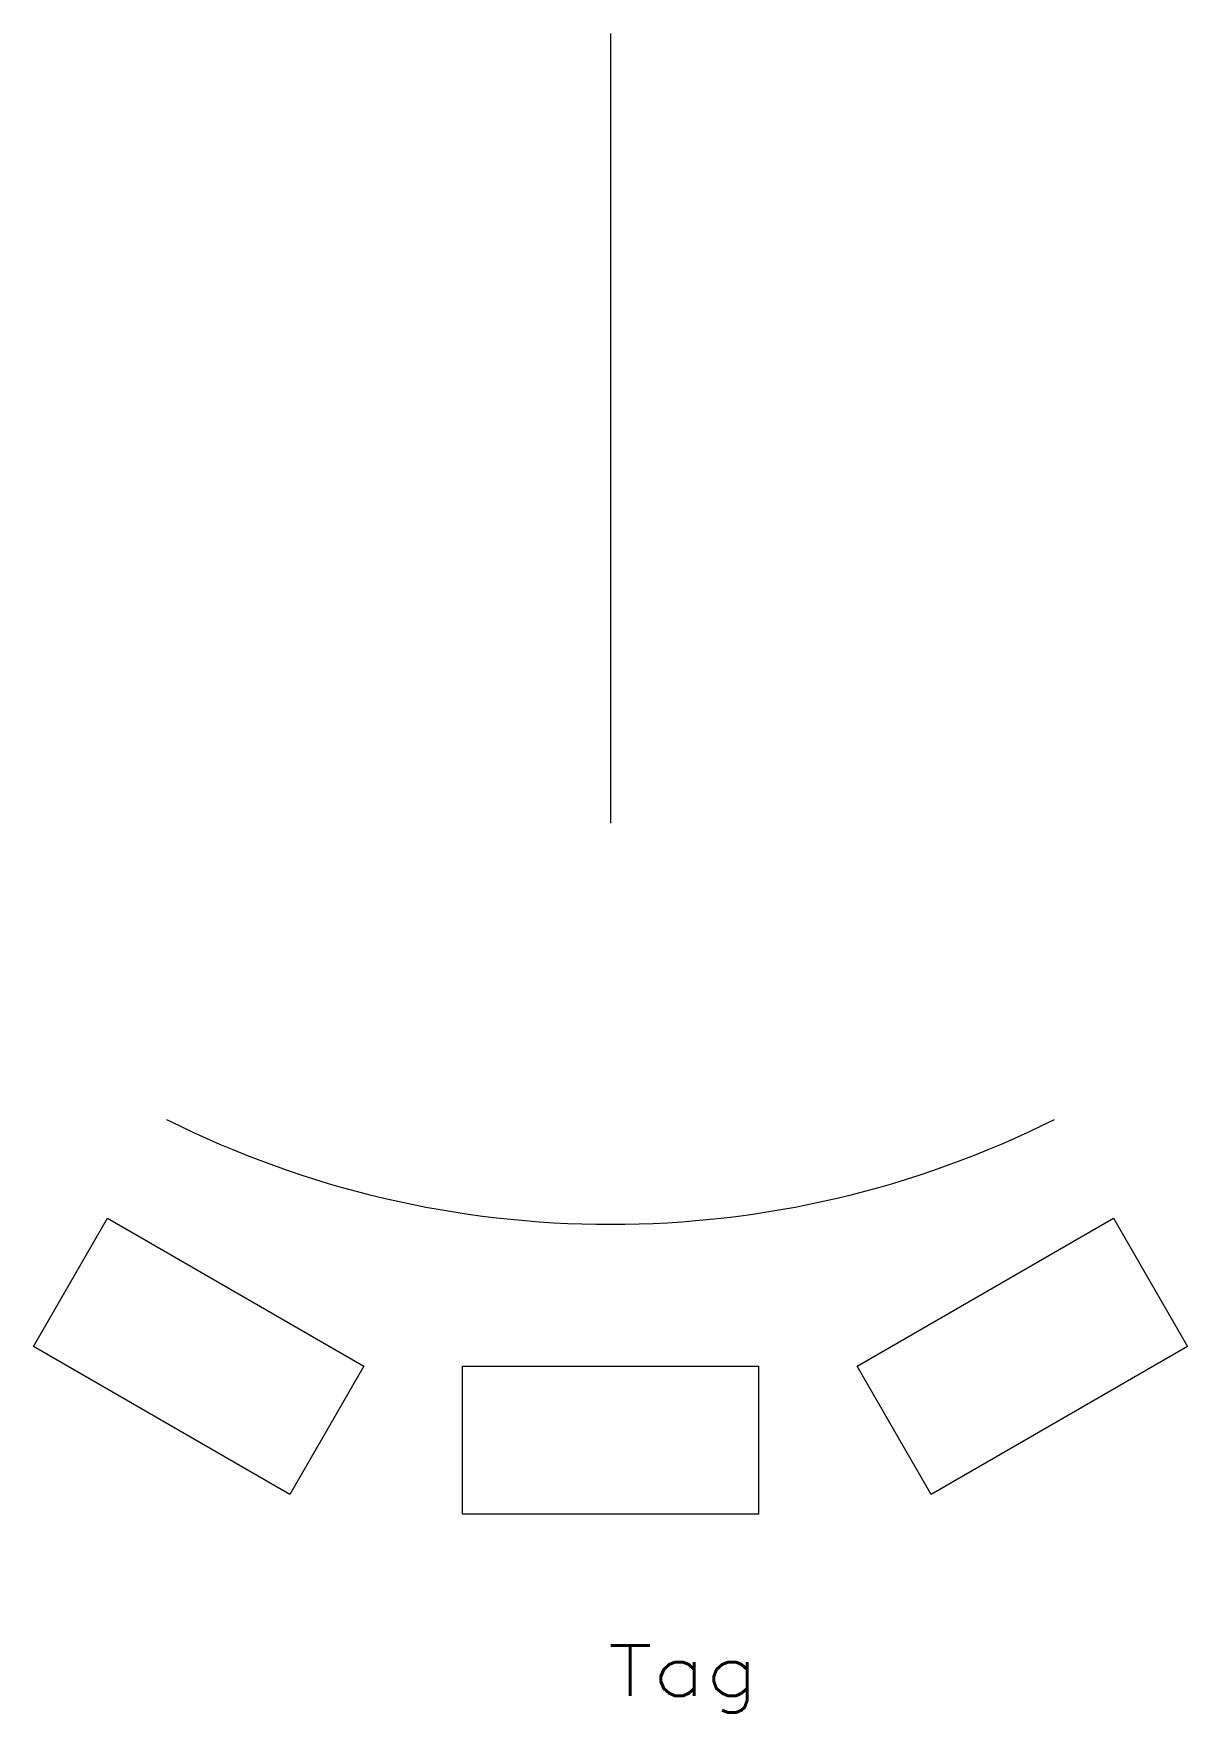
# Model space of a CAD drawing. Header units: inches. Extents: x -14.6 to 14.6, y -22.5 to 20.
import ezdxf
from ezdxf.enums import TextEntityAlignment as Align

# ---------------------------------------------------------------- set-up
doc = ezdxf.new("R2010")
doc.units = ezdxf.units.IN
doc.header["$MEASUREMENT"] = 0
doc.layers.get('0').update_dxf_attribs({"lineweight": 0})
doc.layers.add('1', color=7, linetype='Continuous', lineweight=0)
doc.styles.add('_TCW_TXTSTY_1', font='TXT.SHX')

msp = doc.modelspace()

# ---------------------------------------------------------------- linework, layer by layer
at = {"layer": '1', "color": 7, "linetype": 'Continuous'}
for p, q in [((0, 20), (0, 0)), ((-14.62, -13.248), (-12.745, -10)), ((-12.745, -10), (-6.25, -13.75)), ((6.25, -13.75), (12.745, -10)), ((12.745, -10), (14.62, -13.248)), ((-8.125, -16.998), (-14.62, -13.248)), ((14.62, -13.248), (8.125, -16.998)), ((-6.25, -13.75), (-8.125, -16.998)), ((-3.75, -13.75), (3.75, -13.75)), ((-3.75, -17.5), (-3.75, -13.75)), ((3.75, -13.75), (3.75, -17.5)), ((8.125, -16.998), (6.25, -13.75)), ((3.75, -17.5), (-3.75, -17.5))]:
    msp.add_line(p, q, dxfattribs=at)
msp.add_arc((0, 15), 25.156, -116.565, -63.4349, dxfattribs=at)

# ---------------------------------------------------------------- texts
at = {"color": 7, "linetype": 'Continuous', "style": '_TCW_TXTSTY_1', "width": 1.166667}
msp.add_text('Tag', height=1.27, dxfattribs=at).set_placement((-0.063, -22.094), (3.747, -22.094), align=Align.FIT)

doc.saveas('drawing.dxf')
